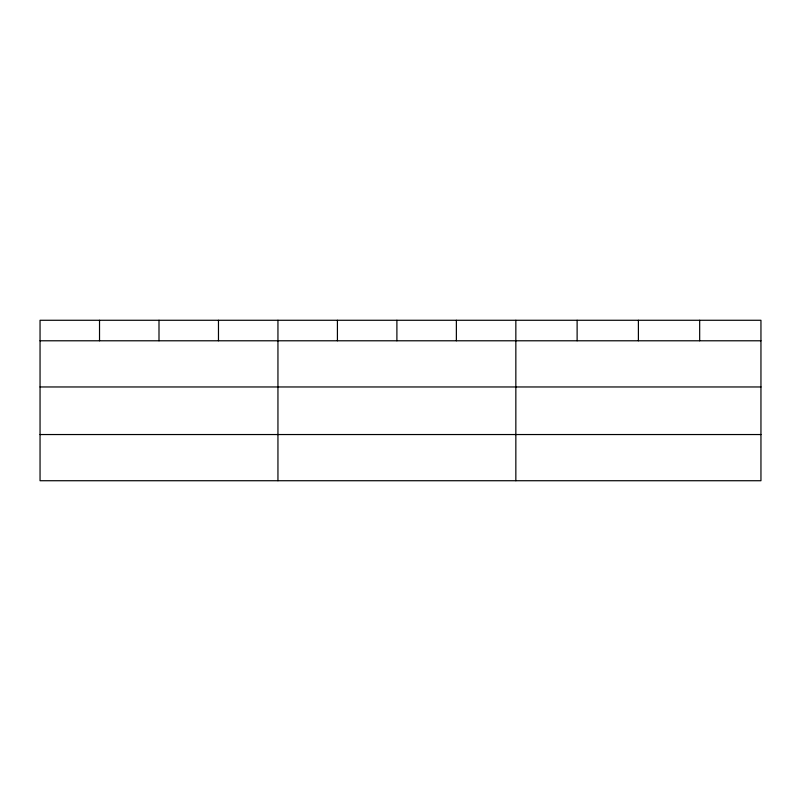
<?xml version="1.0" encoding="UTF-8"?>
<svg xmlns="http://www.w3.org/2000/svg" width="801" height="801" viewBox="0 0 801 801"><rect width="100%" height="100%" fill="white"/><g stroke="black" fill="none" stroke-linecap="round" stroke-linejoin="round"><path stroke-width="1.2" d="M760.95 386.963L760.95 320.27L40.05 320.27L40.05 480.73L760.95 480.73L760.95 386.963L40.05 386.963M40.05 340.785L760.95 340.785M40.05 434.542L760.95 434.542M699.673 320.27L699.673 340.785M638.397 320.27L638.397 340.785M577.12 320.27L577.12 340.785M515.844 320.27L515.844 480.73M456.37 320.27L456.37 340.785M396.895 320.27L396.895 340.785M337.421 320.27L337.421 340.785M277.947 320.27L277.947 480.73M218.473 320.27L218.473 340.785M158.999 320.27L158.999 340.785M99.524 320.27L99.524 340.785"/></g></svg>
